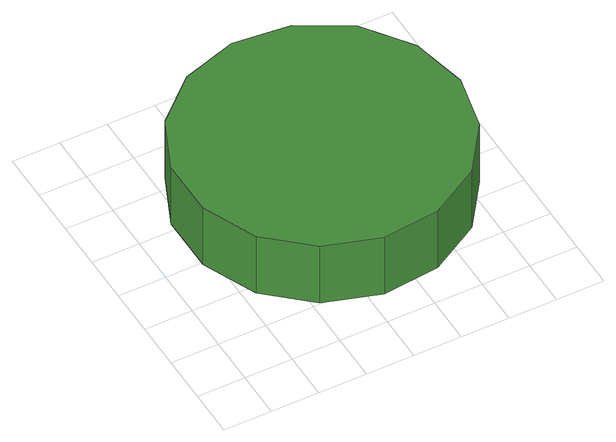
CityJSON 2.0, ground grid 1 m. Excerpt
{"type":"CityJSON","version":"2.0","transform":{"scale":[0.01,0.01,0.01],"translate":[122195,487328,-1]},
"CityObjects":{
"tree1":{"type":"SolitaryVegetationObject","attributes":{"function":"something"},"geometry":[{"type":"MultiSurface","lod":"1","boundaries":[[[0,1,2,3,4,5,6,7,8,9,10,11,12,13,14]],[[15,16,17,18,19,20,21,22,23,24,25,26,27,28,29]],[[0,29,28,1]],[[1,28,27,2]],[[2,27,26,3]],[[3,26,25,4]],[[4,25,24,5]],[[5,24,23,6]],[[6,23,22,7]],[[7,22,21,8]],[[8,21,20,9]],[[9,20,19,10]],[[10,19,18,11]],[[11,18,17,12]],[[12,17,16,13]],[[13,16,15,14]],[[14,15,29,0]]]}]}
},
"vertices":[
[652,356,229],[626,474,229],[555,572,229],[450,632,229],[330,645,229],[215,608,229],[125,527,229],[76,416,229],[76,295,229],[125,184,229],[215,103,229],[330,66,229],[450,79,229],[555,139,229],[626,237,229],[626,237,82],[555,139,82],[450,79,82],[330,66,82],[215,103,82],[125,184,82],[76,295,82],[76,416,82],[125,527,82],[215,608,82],[330,645,82],[450,632,82],[555,572,82],[626,474,82],[652,356,82]
]}
